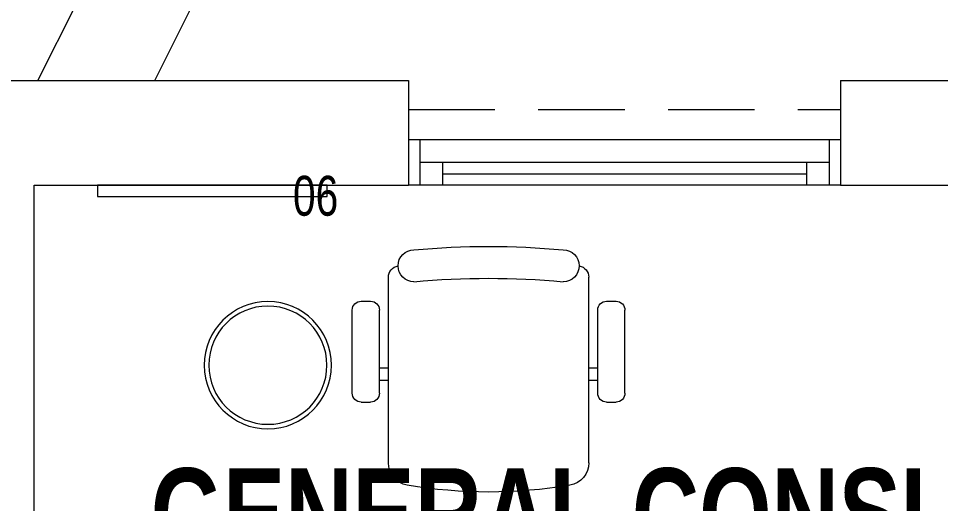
# Model space of a CAD drawing. Header units: millimetres. Extents: x -2143172 to 5255, y -610845 to 279739.
# Drawn here: x -1254296 to -1252266, y -11795 to -10728 of the extents above; entities that cross this region are included whole.
import ezdxf

# ---------------------------------------------------------------- set-up
doc = ezdxf.new("R2010")
doc.units = ezdxf.units.MM
doc.header["$LTSCALE"] = 30
doc.linetypes.add('HIDDEN', pattern=[9.525, 6.35, -3.175])
doc.linetypes.add('HIDDEN2', pattern=[0.1875, 0.125, -0.0625])
doc.layers.get('0').update_dxf_attribs({"lineweight": 5})
for name, color, linetype, lineweight in [('72_EGR_BASE_TEXT', 7, 'Continuous', 5), ('72_EGR_EQP_TAG', 142, 'Continuous', 5), ('Aluminum', 7, 'Continuous', 5), ('LOADING', 163, 'Continuous', 5), ('NEW', 1, 'Continuous', 5), ('Proj', 7, 'HIDDEN2', 5), ('Walls', 32, 'Continuous', 5)]:
    doc.layers.add(name, color=color, linetype=linetype, lineweight=lineweight)
doc.styles.add('X3G_ENTITY_257CFD', font='swisscl.ttf', dxfattribs={"height": 200})
doc.styles.add('X3G_ENTITY_9EC9', font='swisscl.ttf', dxfattribs={"height": 0.2})

# ---------------------------------------------------------------- blocks, each defined once
blk = doc.blocks.new('WM00001-P')
blk.add_circle((0, 0), 0.14)
at = {"color": 8}
blk.add_circle((0, 0), 0.13, dxfattribs=at)
blk = doc.blocks.new('*X39')
at = {"color": 0}
for p, q in [((5, 3), (5, 3)), ((5, 3), (5, 3)), ((5, 3), (5, 3)), ((5, 3), (5, 3)), ((5, 3), (5, 3)), ((5, 3), (5, 3)), ((5, 3), (5, 3)), ((5, 3), (5, 3)), ((5, 3), (5, 3)), ((5, 3), (5, 3)), ((5, 3), (5, 3)), ((5, 3), (5, 3)), ((5, 3), (5, 3)), ((5, 3), (5, 3)), ((5, 3), (5, 3)), ((5, 3), (5, 3)), ((5, 3), (5, 3)), ((5, 3), (5, 3)), ((5, 3), (5, 3)), ((5, 3), (5, 3)), ((5, 3), (5, 3)), ((5, 3), (5, 3)), ((5, 3), (5, 3)), ((5, 3), (5, 3)), ((5, 3), (5, 3)), ((5, 3), (5, 3)), ((5, 3), (5, 3)), ((5, 3), (5, 3)), ((5, 3), (5, 3)), ((5, 3), (5, 3)), ((5, 3), (5, 3)), ((5, 3), (5, 3)), ((5, 3), (5, 3)), ((5, 3), (5, 3)), ((5, 3), (5, 3)), ((5, 3), (5, 3)), ((5, 3), (5, 3)), ((5, 3), (5, 3)), ((5, 3), (5, 3)), ((5, 3), (5, 3)), ((5, 3), (5, 3)), ((5, 3), (5, 3)), ((5, 3), (5, 3)), ((5, 3), (5, 3)), ((5, 3), (5, 3)), ((5, 3), (5, 3)), ((5, 3), (5, 3)), ((5, 3), (5, 3)), ((5, 3), (5, 3)), ((5, 3), (5, 3)), ((5, 3), (5, 3)), ((5, 3), (5, 3)), ((5, 3), (5, 3)), ((5, 3), (5, 3)), ((5, 3), (5, 3)), ((5, 3), (5, 3)), ((5, 3), (5, 3)), ((5, 3), (5, 3)), ((5, 3), (5, 3)), ((5, 3), (5, 3)), ((5, 3), (5, 3)), ((5, 3), (5, 3)), ((5, 3), (5, 3)), ((5, 3), (5, 3)), ((5, 3), (5, 3)), ((5, 3), (5, 3)), ((6, 3), (5, 3)), ((5, 3), (5, 3)), ((6, 3), (5, 3)), ((5, 3), (5, 3)), ((6, 3), (5, 3)), ((5, 3), (5, 3)), ((6, 3), (5, 3)), ((5, 3), (5, 3)), ((5, 3), (5, 3)), ((5, 3), (5, 3)), ((5, 3), (5, 3)), ((5, 3), (5, 3)), ((5, 3), (5, 3)), ((5, 3), (5, 3)), ((5, 3), (5, 3)), ((5, 3), (5, 3)), ((5, 3), (5, 3)), ((5, 3), (5, 3)), ((5, 3), (5, 3)), ((5, 3), (5, 3)), ((5, 3), (5, 3)), ((5, 3), (5, 3)), ((5, 3), (5, 3)), ((5, 3), (5, 3)), ((5, 3), (5, 3)), ((5, 3), (5, 3)), ((5, 3), (5, 3)), ((5, 3), (5, 3)), ((5, 3), (5, 3)), ((5, 3), (5, 3)), ((6, 3), (6, 3)), ((6, 3), (6, 3)), ((6, 3), (6, 3)), ((6, 3), (6, 3)), ((6, 3), (6, 3)), ((6, 3), (6, 3)), ((6, 3), (6, 3)), ((6, 3), (6, 3)), ((6, 3), (6, 3)), ((6, 3), (6, 3)), ((6, 3), (6, 3)), ((6, 3), (6, 3)), ((6, 3), (6, 3)), ((6, 3), (6, 3)), ((6, 3), (6, 3)), ((6, 3), (6, 3)), ((6, 3), (6, 3)), ((6, 3), (6, 3)), ((6, 3), (6, 3)), ((6, 3), (6, 3)), ((6, 3), (6, 3)), ((6, 3), (6, 3)), ((6, 3), (6, 3)), ((6, 3), (6, 3)), ((6, 3), (6, 3)), ((6, 3), (6, 3)), ((6, 3), (6, 3)), ((6, 3), (6, 3)), ((6, 3), (6, 3)), ((6, 3), (6, 3)), ((6, 3), (6, 3)), ((6, 3), (6, 3)), ((6, 3), (6, 3)), ((6, 3), (6, 3)), ((6, 3), (6, 3)), ((6, 3), (6, 3)), ((6, 3), (6, 3)), ((6, 3), (6, 3)), ((6, 3), (6, 3)), ((6, 3), (6, 3)), ((6, 3), (6, 3)), ((6, 3), (6, 3)), ((6, 3), (6, 3)), ((6, 3), (6, 3)), ((6, 3), (6, 3)), ((6, 3), (6, 3)), ((6, 3), (6, 3)), ((6, 3), (6, 3)), ((6, 3), (6, 3)), ((6, 3), (6, 3)), ((6, 3), (6, 3)), ((6, 3), (6, 3)), ((6, 3), (6, 3)), ((6, 3), (6, 3)), ((6, 3), (6, 3)), ((6, 3), (6, 3)), ((6, 3), (6, 3)), ((6, 3), (6, 3)), ((6, 3), (6, 3)), ((6, 3), (6, 3)), ((6, 3), (6, 3)), ((6, 3), (6, 3)), ((6, 3), (6, 3)), ((6, 3), (6, 3)), ((6, 3), (6, 3)), ((6, 3), (6, 3)), ((6, 3), (6, 3)), ((6, 3), (6, 3)), ((6, 3), (6, 3)), ((6, 3), (6, 3)), ((6, 3), (6, 3)), ((6, 3), (6, 3)), ((6, 3), (6, 3)), ((6, 3), (6, 3)), ((6, 3), (6, 3)), ((6, 3), (6, 3)), ((6, 3), (6, 3)), ((6, 3), (6, 3)), ((6, 3), (6, 3)), ((6, 3), (6, 3)), ((6, 3), (6, 3)), ((6, 3), (6, 3)), ((6, 3), (6, 3)), ((6, 3), (6, 3)), ((6, 3), (6, 3)), ((6, 3), (6, 3)), ((6, 3), (6, 3)), ((6, 3), (6, 3)), ((6, 3), (6, 3)), ((6, 3), (6, 3)), ((6, 3), (6, 3)), ((6, 3), (6, 3)), ((6, 3), (6, 3)), ((6, 3), (6, 3)), ((6, 3), (6, 3)), ((6, 3), (6, 3)), ((6, 3), (6, 3)), ((6, 3), (6, 3)), ((6, 3), (6, 3)), ((6, 3), (6, 3)), ((6, 3), (6, 3)), ((6, 3), (6, 3)), ((6, 3), (6, 3)), ((6, 3), (6, 3)), ((6, 3), (6, 3)), ((6, 3), (6, 3)), ((6, 3), (6, 3)), ((6, 3), (6, 3)), ((6, 3), (6, 3)), ((6, 3), (6, 3)), ((6, 3), (6, 3)), ((6, 3), (6, 3)), ((6, 3), (6, 3)), ((6, 3), (6, 3)), ((6, 3), (6, 3)), ((6, 3), (6, 3)), ((6, 3), (6, 3)), ((6, 3), (6, 3)), ((6, 3), (6, 3)), ((6, 3), (6, 3)), ((6, 3), (6, 3)), ((6, 3), (6, 3)), ((6, 3), (6, 3)), ((6, 3), (6, 3)), ((6, 3), (6, 3)), ((6, 3), (6, 3)), ((6, 3), (6, 3)), ((6, 3), (6, 3)), ((6, 3), (6, 3)), ((6, 3), (6, 3)), ((6, 3), (6, 3)), ((6, 3), (6, 3)), ((6, 3), (6, 3)), ((6, 3), (6, 3)), ((6, 3), (6, 3)), ((6, 3), (6, 3)), ((6, 3), (6, 3)), ((6, 3), (6, 3)), ((6, 3), (6, 3)), ((6, 3), (6, 3)), ((6, 3), (6, 3)), ((6, 3), (6, 3)), ((6, 3), (6, 3)), ((6, 3), (6, 3)), ((6, 3), (6, 3)), ((6, 3), (6, 3)), ((6, 3), (6, 3)), ((6, 3), (6, 3)), ((6, 3), (6, 3)), ((6, 3), (6, 3)), ((6, 3), (6, 3)), ((6, 3), (6, 3)), ((6, 3), (6, 3)), ((6, 3), (6, 3)), ((6, 3), (6, 3)), ((6, 3), (6, 3)), ((6, 3), (6, 3)), ((6, 3), (6, 3)), ((6, 3), (6, 3)), ((6, 3), (6, 3)), ((6, 3), (6, 3)), ((6, 3), (6, 3)), ((6, 3), (6, 3)), ((6, 3), (6, 3)), ((6, 3), (6, 3)), ((6, 3), (6, 3)), ((6, 3), (6, 3)), ((6, 3), (6, 3)), ((6, 3), (6, 3)), ((6, 3), (6, 3)), ((6, 3), (6, 3)), ((6, 3), (6, 3)), ((6, 3), (6, 3)), ((6, 3), (6, 3)), ((6, 3), (6, 3)), ((6, 3), (6, 3)), ((6, 3), (6, 3)), ((6, 3), (6, 3)), ((6, 3), (6, 3)), ((6, 3), (6, 3)), ((6, 3), (6, 3)), ((6, 3), (6, 3)), ((6, 3), (6, 3)), ((6, 3), (6, 3)), ((6, 3), (6, 3)), ((6, 3), (6, 3)), ((6, 3), (6, 3)), ((6, 3), (6, 3)), ((6, 3), (6, 3)), ((6, 3), (6, 3)), ((6, 3), (6, 3)), ((6, 3), (6, 3)), ((6, 3), (6, 3)), ((6, 3), (6, 3)), ((6, 3), (6, 3)), ((6, 3), (6, 3)), ((6, 3), (6, 3)), ((6, 3), (6, 3)), ((6, 3), (6, 3)), ((6, 3), (6, 3)), ((6, 3), (6, 3)), ((6, 3), (6, 3)), ((6, 3), (6, 3)), ((6, 3), (6, 3)), ((6, 3), (5, 3)), ((6, 3), (5, 3)), ((6, 3), (5, 3)), ((6, 3), (5, 3)), ((6, 3), (5, 3)), ((6, 3), (6, 3)), ((6, 3), (6, 3)), ((6, 3), (6, 3)), ((6, 3), (6, 3)), ((6, 3), (6, 3)), ((6, 3), (6, 3)), ((6, 3), (6, 3)), ((6, 3), (6, 3)), ((6, 3), (6, 3)), ((6, 3), (6, 3)), ((6, 3), (6, 3)), ((6, 3), (6, 3)), ((6, 3), (6, 3)), ((6, 3), (6, 3)), ((6, 3), (6, 3)), ((6, 3), (6, 3)), ((6, 3), (6, 3)), ((6, 3), (6, 3)), ((6, 3), (6, 3)), ((6, 3), (6, 3)), ((6, 3), (6, 3)), ((6, 3), (6, 3)), ((6, 3), (6, 3)), ((6, 3), (6, 3)), ((6, 3), (6, 3)), ((6, 3), (6, 3)), ((6, 3), (6, 3)), ((6, 3), (6, 3)), ((6, 3), (6, 3)), ((6, 3), (6, 3)), ((6, 3), (6, 3)), ((6, 3), (6, 3)), ((6, 3), (6, 3)), ((6, 3), (6, 3)), ((6, 3), (6, 3)), ((6, 3), (6, 3)), ((6, 3), (6, 3)), ((6, 3), (6, 3)), ((6, 3), (6, 3)), ((6, 3), (6, 3)), ((6, 3), (6, 3)), ((6, 3), (6, 3)), ((6, 3), (6, 3)), ((6, 3), (6, 3)), ((6, 3), (6, 3)), ((6, 3), (6, 3)), ((6, 3), (6, 3)), ((6, 3), (6, 3)), ((6, 3), (6, 3)), ((6, 3), (6, 3)), ((6, 3), (6, 3)), ((6, 3), (6, 3)), ((6, 3), (6, 3)), ((6, 3), (6, 3)), ((6, 3), (6, 3)), ((6, 3), (6, 3)), ((6, 3), (6, 3)), ((6, 3), (6, 3)), ((6, 3), (6, 3)), ((6, 3), (6, 3)), ((6, 3), (6, 3)), ((6, 3), (6, 3)), ((6, 3), (6, 3)), ((6, 3), (6, 3)), ((6, 3), (6, 3)), ((6, 3), (6, 3)), ((6, 3), (6, 3)), ((6, 3), (6, 3)), ((6, 3), (6, 3)), ((6, 3), (6, 3)), ((6, 3), (6, 3)), ((6, 3), (6, 3)), ((6, 3), (6, 3)), ((6, 3), (6, 3)), ((6, 3), (6, 3)), ((6, 3), (6, 3)), ((6, 3), (6, 3)), ((6, 3), (6, 3)), ((6, 3), (6, 3)), ((6, 3), (6, 3)), ((6, 3), (6, 3)), ((6, 3), (6, 3)), ((6, 3), (6, 3)), ((6, 3), (6, 3)), ((6, 3), (6, 3)), ((6, 3), (6, 3)), ((6, 3), (6, 3)), ((6, 3), (6, 3)), ((6, 3), (6, 3)), ((6, 3), (6, 3)), ((6, 3), (6, 3)), ((6, 3), (6, 3)), ((6, 3), (6, 3)), ((6, 3), (6, 3)), ((6, 3), (6, 3)), ((6, 3), (6, 3)), ((6, 3), (6, 3)), ((6, 3), (6, 3)), ((6, 3), (6, 3)), ((6, 3), (6, 3)), ((6, 3), (6, 3)), ((6, 3), (6, 3)), ((6, 3), (6, 3)), ((6, 3), (6, 3)), ((6, 3), (6, 3)), ((6, 3), (6, 3)), ((6, 3), (6, 3)), ((6, 3), (6, 3)), ((6, 3), (6, 3)), ((6, 3), (6, 3)), ((6, 3), (6, 3)), ((6, 3), (6, 3)), ((6, 3), (6, 3)), ((6, 3), (6, 3)), ((6, 3), (6, 3)), ((6, 3), (6, 3)), ((6, 3), (6, 3)), ((6, 3), (6, 3)), ((6, 3), (6, 3)), ((6, 3), (6, 3)), ((6, 3), (6, 3)), ((6, 3), (6, 3)), ((6, 3), (6, 3)), ((6, 3), (6, 3)), ((6, 3), (6, 3)), ((6, 3), (6, 3)), ((6, 3), (6, 3)), ((6, 3), (6, 3)), ((6, 3), (6, 3)), ((6, 3), (6, 3)), ((6, 3), (6, 3)), ((6, 3), (6, 3)), ((6, 3), (6, 3)), ((6, 3), (6, 3)), ((6, 3), (6, 3)), ((6, 3), (6, 3)), ((6, 3), (6, 3)), ((6, 3), (6, 3)), ((6, 3), (6, 3)), ((6, 3), (6, 3)), ((6, 3), (6, 3)), ((6, 3), (6, 3)), ((6, 3), (6, 3)), ((6, 3), (6, 3)), ((6, 3), (6, 3)), ((6, 3), (6, 3)), ((6, 3), (6, 3)), ((6, 3), (6, 3)), ((6, 3), (6, 3)), ((6, 3), (6, 3)), ((6, 3), (6, 3)), ((6, 3), (6, 3)), ((6, 3), (6, 3)), ((6, 3), (6, 3)), ((6, 3), (6, 3)), ((6, 3), (6, 3)), ((6, 3), (6, 3)), ((6, 3), (6, 3)), ((6, 3), (6, 3)), ((6, 3), (6, 3)), ((6, 3), (6, 3)), ((6, 3), (6, 3)), ((6, 3), (6, 3)), ((6, 3), (6, 3)), ((6, 3), (6, 3)), ((6, 3), (6, 3)), ((6, 3), (6, 3)), ((6, 3), (6, 3)), ((6, 3), (6, 3)), ((6, 3), (6, 3)), ((6, 3), (6, 3)), ((6, 3), (6, 3)), ((6, 3), (6, 3)), ((6, 3), (6, 3)), ((6, 3), (6, 3)), ((6, 3), (6, 3)), ((6, 3), (6, 3)), ((6, 3), (6, 3)), ((6, 3), (6, 3)), ((6, 3), (6, 3)), ((6, 3), (6, 3)), ((6, 3), (6, 3)), ((6, 3), (6, 3)), ((6, 3), (6, 3)), ((6, 3), (6, 3)), ((6, 3), (6, 3)), ((6, 3), (6, 3)), ((6, 3), (6, 3)), ((6, 3), (6, 3)), ((6, 3), (6, 3)), ((6, 3), (6, 3)), ((6, 3), (6, 3)), ((6, 3), (6, 3)), ((6, 3), (6, 3)), ((6, 3), (6, 3)), ((6, 3), (6, 3)), ((6, 3), (6, 3)), ((6, 3), (6, 3)), ((6, 3), (6, 3)), ((6, 3), (6, 3)), ((6, 3), (6, 3)), ((6, 3), (6, 3)), ((6, 3), (6, 3)), ((6, 3), (6, 3)), ((6, 3), (6, 3)), ((6, 3), (6, 3)), ((6, 3), (6, 3)), ((6, 3), (6, 3)), ((6, 3), (6, 3)), ((6, 3), (6, 3)), ((6, 3), (6, 3)), ((6, 3), (6, 3)), ((6, 3), (6, 3)), ((6, 3), (6, 3)), ((6, 3), (6, 3)), ((6, 3), (6, 3)), ((6, 3), (6, 3)), ((6, 3), (6, 3)), ((6, 3), (6, 3)), ((6, 3), (6, 3)), ((6, 3), (6, 3)), ((6, 3), (6, 3)), ((6, 3), (6, 3)), ((6, 3), (6, 3)), ((6, 3), (6, 3)), ((6, 3), (6, 3)), ((6, 3), (6, 3)), ((6, 3), (6, 3)), ((6, 3), (6, 3)), ((6, 3), (6, 3)), ((6, 3), (6, 3)), ((6, 3), (6, 3)), ((6, 3), (6, 3)), ((6, 3), (6, 3)), ((6, 3), (6, 3)), ((6, 3), (6, 3)), ((6, 3), (6, 3)), ((6, 3), (6, 3)), ((6, 3), (6, 3)), ((6, 3), (6, 3)), ((6, 3), (6, 3)), ((6, 3), (6, 3)), ((6, 3), (6, 3)), ((6, 3), (6, 3)), ((6, 3), (6, 3)), ((6, 3), (6, 3)), ((6, 3), (6, 3)), ((6, 3), (6, 3)), ((6, 3), (6, 3)), ((6, 3), (6, 3)), ((6, 3), (6, 3)), ((6, 3), (6, 3)), ((6, 3), (6, 3)), ((6, 3), (6, 3)), ((6, 3), (6, 3)), ((6, 3), (6, 3)), ((6, 3), (6, 3)), ((6, 3), (6, 3)), ((6, 3), (6, 3)), ((6, 3), (6, 3)), ((6, 3), (6, 3)), ((6, 3), (6, 3)), ((6, 3), (6, 3)), ((6, 3), (6, 3)), ((6, 3), (6, 3)), ((6, 3), (6, 3)), ((6, 3), (6, 3)), ((6, 3), (6, 3)), ((6, 3), (6, 3)), ((6, 3), (6, 3)), ((6, 3), (6, 3)), ((6, 3), (6, 3)), ((6, 3), (6, 3)), ((6, 3), (6, 3)), ((6, 3), (6, 3)), ((6, 3), (6, 3)), ((6, 3), (6, 3)), ((6, 3), (6, 3)), ((6, 3), (6, 3)), ((6, 3), (6, 3)), ((6, 3), (6, 3)), ((6, 3), (6, 3)), ((6, 3), (6, 3)), ((6, 3), (6, 3)), ((6, 3), (6, 3)), ((6, 3), (6, 3)), ((6, 3), (6, 3)), ((6, 3), (6, 3)), ((6, 3), (6, 3)), ((6, 3), (6, 3)), ((6, 3), (6, 3)), ((6, 3), (6, 3)), ((6, 3), (6, 3)), ((6, 3), (6, 3)), ((6, 3), (6, 3)), ((6, 3), (6, 3)), ((6, 3), (6, 3)), ((6, 3), (6, 3)), ((6, 3), (6, 3)), ((6, 3), (6, 3)), ((6, 3), (6, 3)), ((6, 3), (6, 3)), ((6, 3), (6, 3)), ((6, 3), (6, 3)), ((6, 3), (6, 3)), ((6, 3), (6, 3)), ((6, 3), (6, 3)), ((6, 3), (6, 3)), ((6, 3), (6, 3)), ((6, 3), (6, 3)), ((6, 3), (6, 3)), ((6, 3), (6, 3)), ((6, 3), (6, 3)), ((6, 3), (6, 3)), ((6, 3), (6, 3)), ((6, 3), (6, 3)), ((6, 3), (6, 3))]:
    blk.add_line(p, q, dxfattribs=at)
blk = doc.blocks.new('*X40')
at = {"color": 0}
for p, q in [((13, 1), (13, 1)), ((13, 1), (13, 1)), ((13, 1), (13, 1)), ((13, 1), (13, 1)), ((13, 1), (13, 1)), ((13, 1), (13, 1)), ((13, 1), (13, 1)), ((13, 1), (13, 1)), ((13, 1), (13, 1)), ((13, 1), (13, 1)), ((13, 1), (13, 1)), ((13, 1), (13, 1)), ((13, 1), (13, 1)), ((13, 1), (13, 1)), ((13, 1), (13, 1)), ((13, 1), (14, 1)), ((13, 1), (14, 1)), ((13, 1), (14, 1)), ((13, 1), (13, 1)), ((13, 1), (13, 1)), ((13, 1), (13, 1)), ((13, 1), (13, 1)), ((13, 1), (13, 1)), ((13, 1), (13, 1)), ((13, 1), (13, 1)), ((13, 1), (13, 1)), ((13, 1), (13, 1)), ((13, 1), (13, 1)), ((13, 1), (13, 1)), ((13, 1), (13, 1)), ((13, 1), (13, 1)), ((13, 1), (13, 1)), ((13, 1), (13, 1)), ((13, 1), (13, 1)), ((13, 1), (13, 1)), ((13, 1), (13, 1)), ((13, 1), (13, 1)), ((13, 1), (13, 1)), ((13, 1), (13, 1)), ((13, 1), (13, 1)), ((13, 1), (13, 1)), ((13, 1), (13, 1)), ((13, 1), (13, 1)), ((13, 1), (13, 1)), ((13, 1), (13, 1)), ((13, 1), (13, 1)), ((13, 1), (13, 1)), ((13, 1), (13, 1)), ((13, 1), (13, 1)), ((13, 1), (13, 1)), ((13, 1), (13, 1)), ((13, 1), (13, 1)), ((13, 1), (13, 1)), ((13, 1), (13, 1)), ((13, 1), (13, 1)), ((13, 1), (13, 1)), ((13, 1), (13, 1)), ((13, 1), (13, 1)), ((13, 1), (13, 1)), ((13, 1), (13, 1)), ((13, 1), (13, 1)), ((13, 1), (13, 1)), ((13, 1), (13, 1)), ((13, 1), (13, 1)), ((13, 1), (13, 1)), ((13, 1), (13, 1)), ((13, 1), (13, 1)), ((13, 1), (13, 1)), ((13, 1), (13, 1)), ((13, 1), (13, 1)), ((13, 1), (13, 1)), ((13, 1), (13, 1)), ((13, 1), (13, 1)), ((13, 1), (13, 1)), ((13, 1), (13, 1)), ((13, 1), (13, 1)), ((13, 1), (13, 1)), ((13, 1), (13, 1)), ((13, 1), (13, 1)), ((13, 1), (13, 1)), ((13, 1), (13, 1)), ((13, 1), (13, 1)), ((13, 1), (13, 1)), ((13, 1), (13, 1)), ((13, 1), (13, 1)), ((13, 1), (13, 1)), ((13, 1), (13, 1)), ((13, 1), (13, 1)), ((13, 1), (13, 1)), ((13, 1), (13, 1)), ((13, 1), (13, 1)), ((13, 1), (13, 1)), ((13, 1), (13, 1)), ((13, 1), (13, 1)), ((13, 1), (13, 1)), ((13, 1), (13, 1)), ((13, 1), (13, 1)), ((13, 1), (13, 1)), ((13, 1), (13, 1)), ((13, 1), (13, 1)), ((13, 1), (13, 1)), ((13, 1), (13, 1)), ((13, 1), (13, 1)), ((13, 1), (13, 1)), ((13, 1), (13, 1)), ((13, 1), (13, 1)), ((13, 1), (13, 1)), ((13, 1), (13, 1)), ((13, 1), (13, 1)), ((13, 1), (13, 1)), ((13, 1), (13, 1)), ((13, 1), (13, 1)), ((13, 1), (13, 1)), ((13, 1), (13, 1)), ((13, 1), (13, 1)), ((13, 1), (13, 1)), ((13, 1), (13, 1)), ((13, 1), (13, 1)), ((13, 1), (13, 1)), ((13, 1), (13, 1)), ((13, 1), (13, 1)), ((13, 1), (13, 1)), ((13, 1), (13, 1)), ((13, 1), (14, 1)), ((13, 0), (13, 0)), ((13, 0), (13, 0)), ((13, 0), (13, 0)), ((13, 0), (13, 0)), ((13, 0), (13, 0)), ((13, 0), (13, 0)), ((13, 0), (13, 0)), ((13, 0), (13, 0)), ((13, 0), (13, 0)), ((13, 0), (13, 0)), ((13, 0), (13, 0)), ((13, 0), (13, 0)), ((13, 0), (13, 0)), ((13, 0), (13, 0)), ((13, 0), (13, 0)), ((13, 0), (13, 0)), ((13, 0), (13, 0)), ((13, 0), (13, 0)), ((13, 0), (13, 0)), ((13, 0), (13, 0)), ((13, 0), (13, 0)), ((13, 0), (13, 0)), ((13, 0), (13, 0)), ((13, 0), (13, 0)), ((13, 0), (13, 0)), ((13, 0), (13, 0)), ((13, 0), (13, 0)), ((13, 0), (13, 0)), ((13, 0), (13, 0)), ((13, 0), (13, 0)), ((13, 0), (13, 0)), ((13, 0), (13, 0)), ((13, 0), (13, 0)), ((13, 0), (13, 0)), ((13, 0), (13, 0)), ((13, 0), (13, 0)), ((13, 0), (13, 0)), ((13, 0), (13, 0)), ((13, 0), (13, 0)), ((13, 0), (13, 0)), ((13, 0), (13, 0)), ((13, 0), (13, 0)), ((13, 0), (13, 0)), ((13, 0), (13, 0)), ((13, 0), (13, 0)), ((13, 0), (13, 0)), ((13, 0), (13, 0)), ((13, 0), (13, 0)), ((13, 0), (14, 0)), ((13, 0), (14, 0)), ((13, 0), (13, 0)), ((13, 0), (14, 0)), ((14, 1), (14, 1)), ((14, 1), (14, 1)), ((14, 1), (14, 1)), ((14, 1), (14, 1)), ((14, 1), (14, 1)), ((14, 1), (14, 1)), ((14, 1), (14, 1)), ((14, 1), (14, 1)), ((14, 1), (14, 1)), ((14, 1), (14, 1)), ((14, 1), (14, 1)), ((14, 1), (14, 1)), ((14, 1), (14, 1)), ((14, 1), (14, 1)), ((14, 1), (14, 1)), ((14, 1), (14, 1)), ((14, 1), (14, 1)), ((14, 1), (14, 1)), ((14, 1), (14, 1)), ((14, 1), (14, 1)), ((14, 1), (14, 1)), ((14, 1), (14, 1)), ((14, 1), (14, 1)), ((14, 1), (14, 1)), ((14, 1), (14, 1)), ((14, 1), (14, 1)), ((14, 1), (14, 1)), ((14, 1), (14, 1)), ((14, 1), (14, 1)), ((14, 1), (14, 1)), ((14, 1), (14, 1)), ((14, 1), (14, 1)), ((14, 1), (14, 1)), ((14, 1), (14, 1)), ((14, 1), (14, 1)), ((14, 1), (14, 1)), ((14, 1), (14, 1)), ((14, 1), (14, 1)), ((14, 1), (14, 1)), ((14, 1), (14, 1)), ((14, 1), (14, 1)), ((14, 1), (14, 1)), ((14, 1), (14, 1)), ((14, 1), (14, 1)), ((14, 1), (14, 1)), ((14, 1), (14, 1)), ((14, 1), (14, 1)), ((14, 1), (14, 1)), ((14, 1), (14, 1)), ((14, 1), (14, 1)), ((14, 1), (14, 1)), ((14, 1), (14, 1)), ((14, 1), (14, 1)), ((14, 1), (14, 1)), ((14, 1), (14, 1)), ((14, 1), (14, 1)), ((14, 1), (14, 1)), ((14, 1), (14, 1)), ((14, 1), (14, 1)), ((14, 1), (14, 1)), ((14, 1), (14, 1)), ((14, 1), (14, 1)), ((14, 1), (14, 1)), ((14, 1), (14, 1)), ((14, 1), (14, 1)), ((14, 1), (14, 1)), ((14, 1), (14, 1)), ((14, 1), (14, 1)), ((14, 1), (14, 1)), ((14, 1), (14, 1)), ((14, 1), (14, 1)), ((14, 1), (14, 1)), ((14, 1), (14, 1)), ((14, 1), (14, 1)), ((14, 1), (14, 1)), ((14, 1), (14, 1)), ((14, 1), (14, 1)), ((14, 1), (14, 1)), ((14, 1), (14, 1)), ((14, 1), (14, 1)), ((14, 1), (14, 1)), ((14, 1), (14, 1)), ((14, 1), (14, 1)), ((14, 1), (14, 1)), ((14, 1), (14, 1)), ((14, 1), (14, 1)), ((14, 1), (14, 1)), ((14, 1), (14, 1)), ((14, 1), (14, 1)), ((14, 1), (14, 1)), ((14, 1), (14, 1)), ((14, 1), (14, 1)), ((14, 1), (14, 1)), ((14, 1), (14, 1)), ((14, 0), (14, 0)), ((14, 0), (14, 0)), ((14, 0), (14, 0)), ((14, 0), (14, 0)), ((14, 0), (14, 0)), ((14, 0), (14, 0)), ((14, 0), (14, 0)), ((14, 0), (14, 0)), ((14, 0), (14, 0)), ((14, 0), (14, 0)), ((14, 0), (14, 0)), ((14, 0), (14, 0)), ((14, 0), (14, 0)), ((14, 0), (14, 0)), ((14, 0), (14, 0)), ((14, 0), (14, 0)), ((14, 0), (14, 0)), ((14, 0), (14, 0)), ((14, 0), (14, 0)), ((14, 0), (14, 0)), ((14, 0), (14, 0)), ((14, 0), (14, 0)), ((14, 0), (14, 0)), ((14, 0), (14, 0)), ((14, 0), (14, 0)), ((14, 0), (14, 0)), ((14, 0), (14, 0)), ((14, 0), (14, 0)), ((14, 0), (14, 0)), ((14, 0), (14, 0)), ((14, 0), (14, 0)), ((14, 0), (14, 0)), ((14, 0), (14, 0)), ((14, 0), (14, 0)), ((14, 0), (14, 0)), ((14, 0), (14, 0)), ((14, 0), (14, 0)), ((14, 0), (14, 0)), ((14, 0), (14, 0)), ((14, 0), (14, 0)), ((14, 0), (14, 0)), ((14, 0), (14, 0)), ((14, 0), (14, 0)), ((14, 0), (14, 0)), ((14, 0), (14, 0)), ((14, 0), (14, 0)), ((14, 0), (14, 0)), ((14, 0), (14, 0)), ((13, 0), (13, 0)), ((13, 0), (14, 0)), ((13, 0), (13, 0)), ((13, 0), (14, 0)), ((13, 0), (13, 0)), ((13, 0), (14, 0)), ((13, 0), (13, 0)), ((13, 0), (13, 0)), ((13, 0), (13, 0)), ((13, 0), (13, 0)), ((13, 0), (14, 0)), ((13, 0), (13, 0)), ((13, 0), (14, 0)), ((13, 0), (13, 0)), ((13, 0), (14, 0)), ((13, 0), (13, 0)), ((13, 0), (14, 0)), ((13, 0), (13, 0)), ((13, 0), (14, 0)), ((13, 0), (13, 0)), ((13, 0), (14, 0)), ((13, 0), (13, 0)), ((13, 0), (14, 0)), ((13, 0), (13, 0)), ((13, 0), (13, 0)), ((13, 0), (13, 0)), ((13, 0), (14, 0)), ((13, 0), (13, 0)), ((13, 0), (14, 0)), ((13, 0), (13, 0)), ((13, 0), (14, 0)), ((13, 0), (13, 0)), ((13, 0), (14, 0)), ((13, 0), (13, 0)), ((13, 0), (13, 0)), ((13, 0), (13, 0)), ((13, 0), (13, 0)), ((13, 0), (13, 0)), ((13, 0), (13, 0)), ((13, 0), (13, 0)), ((13, 0), (13, 0)), ((13, 0), (13, 0)), ((13, 0), (13, 0)), ((13, 0), (13, 0)), ((13, 0), (13, 0)), ((13, 0), (13, 0)), ((13, 0), (13, 0)), ((13, 0), (13, 0)), ((13, 0), (13, 0)), ((13, 0), (13, 0)), ((13, 0), (13, 0)), ((13, 0), (13, 0)), ((13, 0), (13, 0)), ((13, 0), (13, 0)), ((13, 0), (13, 0)), ((13, 0), (13, 0)), ((13, 0), (13, 0)), ((13, 0), (13, 0)), ((13, 0), (13, 0)), ((13, 0), (13, 0)), ((13, 0), (13, 0)), ((13, 0), (13, 0)), ((13, 0), (13, 0)), ((13, 0), (13, 0)), ((13, -1), (13, -1)), ((13, -1), (13, -1)), ((13, -1), (13, -1)), ((13, -1), (13, -1)), ((13, -1), (13, -1)), ((13, -1), (14, -1)), ((13, -1), (13, -1)), ((14, 0), (14, 0)), ((14, 0), (14, 0)), ((14, 0), (14, 0)), ((14, 0), (14, 0)), ((14, 0), (14, 0)), ((14, 0), (14, 0)), ((14, 0), (14, 0)), ((14, 0), (14, 0)), ((14, 0), (14, 0)), ((14, 0), (14, 0)), ((14, 0), (14, 0)), ((14, 0), (14, 0)), ((14, 0), (14, 0)), ((14, 0), (14, 0)), ((14, 0), (14, 0)), ((13, 0), (14, 0)), ((14, 0), (14, 0)), ((14, 0), (14, 0)), ((14, 0), (14, 0)), ((14, 0), (14, 0)), ((14, 0), (14, 0)), ((14, 0), (14, 0)), ((14, 0), (14, 0)), ((14, 0), (14, 0)), ((14, 0), (14, 0)), ((14, 0), (14, 0)), ((14, 0), (14, 0)), ((14, 0), (14, 0)), ((14, 0), (14, 0)), ((14, 0), (14, 0)), ((14, 0), (14, 0)), ((14, 0), (14, 0)), ((14, 0), (14, 0)), ((14, 0), (14, 0)), ((14, 0), (14, 0)), ((14, 0), (14, 0)), ((14, 0), (14, 0)), ((14, 0), (14, 0)), ((14, 0), (14, 0)), ((14, 0), (14, 0)), ((14, 0), (14, 0)), ((14, 0), (14, 0)), ((14, 0), (14, 0)), ((14, 0), (14, 0)), ((14, 0), (14, 0)), ((14, 0), (14, 0)), ((14, 0), (14, 0)), ((14, 0), (14, 0)), ((14, 0), (14, 0)), ((14, 0), (14, 0)), ((14, -1), (14, -1)), ((14, -1), (14, -1)), ((14, -1), (14, -1)), ((14, -1), (14, -1)), ((14, -1), (14, -1))]:
    blk.add_line(p, q, dxfattribs=at)
blk = doc.blocks.new('GF21018-P')
at = {"color": 0}
for p, q in [((-0.2207, 0.4756), (-0.2207, 0.0675)), ((0.2205, 0.4756), (0.2205, 0.0675)), ((-0.2806, 0.3422), (-0.2598, 0.3422)), ((0.2596, 0.3422), (0.2804, 0.3422)), ((-0.3002, 0.3226), (-0.3002, 0.14)), ((-0.2402, 0.3226), (-0.2402, 0.14)), ((0.24, 0.3226), (0.24, 0.14)), ((0.3, 0.3226), (0.3, 0.14)), ((-0.2402, 0.2937), (-0.2207, 0.2937)), ((0.2205, 0.2937), (0.24, 0.2937)), ((-0.2402, 0.2671), (-0.2207, 0.2671)), ((0.2205, 0.2671), (0.24, 0.2671)), ((-0.2806, 0.1204), (-0.2598, 0.1204)), ((0.2596, 0.1204), (0.2804, 0.1204))]:
    blk.add_line(p, q, dxfattribs=at)
for points in [[(0.24, 0.2937), (0.24, 0.2937), (0.24, 0.2937), (0.24, 0.2937), (0.24, 0.2937), (0.24, 0.2937), (0.24, 0.2937), (0.24, 0.2937), (0.24, 0.2937), (0.24, 0.2937), (0.24, 0.2937), (0.24, 0.2937), (0.24, 0.2937), (0.24, 0.2937), (0.24, 0.2937), (0.24, 0.2937), (0.24, 0.2937), (0.24, 0.2937), (0.24, 0.2937), (0.24, 0.2937), (0.24, 0.2937), (0.24, 0.2937), (0.24, 0.2937), (0.24, 0.2937), (0.24, 0.2937), (0.24, 0.2937), (0.24, 0.2937), (0.24, 0.2937), (0.24, 0.2937), (0.24, 0.2937), (0.24, 0.2937), (0.24, 0.2937), (0.24, 0.2937), (0.24, 0.2937), (0.24, 0.2937), (0.24, 0.2937), (0.24, 0.2937), (0.24, 0.2937), (0.24, 0.2937), (0.24, 0.2937), (0.24, 0.2937), (0.24, 0.2937), (0.24, 0.2937), (0.24, 0.2937), (0.24, 0.2937), (0.24, 0.2937), (0.24, 0.2937), (0.24, 0.2937), (0.24, 0.2937), (0.24, 0.2937), (0.24, 0.2937), (0.24, 0.2937), (0.24, 0.2937), (0.24, 0.2937), (0.24, 0.2937), (0.24, 0.2937), (0.24, 0.2937), (0.24, 0.2937), (0.24, 0.2937), (0.24, 0.2937), (0.24, 0.2937), (0.24, 0.2937), (0.24, 0.2937), (0.24, 0.2937), (0.24, 0.2937), (0.24, 0.2937), (0.24, 0.2937), (0.24, 0.2937), (0.24, 0.2937), (0.24, 0.2937), (0.24, 0.2937), (0.24, 0.2937), (0.24, 0.2937), (0.24, 0.2937), (0.24, 0.2937), (0.24, 0.2937), (0.24, 0.2937), (0.24, 0.2937), (0.24, 0.2937), (0.24, 0.2937), (0.24, 0.2937), (0.24, 0.2937), (0.24, 0.2937), (0.24, 0.2937), (0.24, 0.2937), (0.24, 0.2937), (0.24, 0.2937), (0.24, 0.2937), (0.24, 0.2937), (0.24, 0.2937), (0.24, 0.2937), (0.24, 0.2937), (0.24, 0.2937), (0.24, 0.2937), (0.24, 0.2937), (0.24, 0.2937), (0.24, 0.2937), (0.24, 0.2937), (0.24, 0.2937), (0.24, 0.2937), (0.24, 0.2937), (0.24, 0.2937), (0.24, 0.2937), (0.24, 0.2937), (0.24, 0.2937), (0.24, 0.2937), (0.24, 0.2937), (0.24, 0.2937), (0.24, 0.2937), (0.24, 0.2937), (0.24, 0.2937), (0.24, 0.2937), (0.24, 0.2937), (0.24, 0.2937), (0.24, 0.2937), (0.24, 0.2937), (0.24, 0.2937), (0.24, 0.2937), (0.24, 0.2937), (0.24, 0.2937), (0.24, 0.2937), (0.24, 0.2937), (0.24, 0.2937), (0.24, 0.2937), (0.24, 0.2937), (0.24, 0.2937), (0.24, 0.2937), (0.24, 0.2937), (0.24, 0.2937), (0.24, 0.2937), (0.24, 0.2937), (0.24, 0.2937), (0.24, 0.2937), (0.24, 0.2937), (0.24, 0.2937), (0.24, 0.2937), (0.24, 0.2937), (0.24, 0.2937), (0.24, 0.2937), (0.24, 0.2937), (0.24, 0.2937), (0.24, 0.2937), (0.24, 0.2937), (0.24, 0.2937), (0.24, 0.2937), (0.24, 0.2937), (0.24, 0.2937), (0.24, 0.2937), (0.24, 0.2937), (0.24, 0.2937), (0.24, 0.2937), (0.24, 0.2937), (0.24, 0.2937), (0.24, 0.2937), (0.24, 0.2937), (0.24, 0.2937), (0.24, 0.2937), (0.24, 0.2937), (0.24, 0.2937), (0.24, 0.2937), (0.24, 0.2937), (0.24, 0.2937), (0.24, 0.2937), (0.24, 0.2937), (0.24, 0.2937), (0.24, 0.2937), (0.24, 0.2937), (0.24, 0.2937), (0.24, 0.2937), (0.24, 0.2937), (0.24, 0.2937), (0.24, 0.2937), (0.24, 0.2937), (0.24, 0.2937), (0.24, 0.2937), (0.24, 0.2937), (0.24, 0.2937), (0.24, 0.2937), (0.24, 0.2937), (0.24, 0.2937), (0.24, 0.2937), (0.24, 0.2937), (0.24, 0.2937), (0.24, 0.2937), (0.24, 0.2937), (0.24, 0.2937), (0.24, 0.2937), (0.24, 0.2937), (0.24, 0.2937), (0.24, 0.2937), (0.24, 0.2937), (0.24, 0.2937), (0.24, 0.2937), (0.24, 0.2937), (0.24, 0.2937), (0.24, 0.2937), (0.24, 0.2937), (0.24, 0.2937), (0.24, 0.2937), (0.24, 0.2937), (0.24, 0.2937), (0.24, 0.2937), (0.24, 0.2937), (0.24, 0.2937), (0.24, 0.2937), (0.24, 0.2937), (0.24, 0.2937), (0.24, 0.2937), (0.24, 0.2937), (0.24, 0.2937), (0.24, 0.2937), (0.24, 0.2937), (0.24, 0.2937), (0.24, 0.2937), (0.24, 0.2937), (0.24, 0.2937), (0.24, 0.2937), (0.24, 0.2937), (0.24, 0.2937), (0.24, 0.2937), (0.24, 0.2937), (0.24, 0.2937), (0.24, 0.2937), (0.24, 0.2937), (0.24, 0.2937), (0.24, 0.2937), (0.24, 0.2937), (0.24, 0.2937), (0.24, 0.2937), (0.24, 0.2937), (0.24, 0.2937), (0.24, 0.2937), (0.24, 0.2937), (0.24, 0.2937), (0.24, 0.2937), (0.24, 0.2937), (0.24, 0.2937), (0.24, 0.2937), (0.24, 0.2937), (0.24, 0.2937), (0.24, 0.2937), (0.24, 0.2937), (0.24, 0.2937), (0.24, 0.2937), (0.24, 0.2937), (0.24, 0.2937), (0.24, 0.2937), (0.24, 0.2937), (0.24, 0.2937), (0.24, 0.2937), (0.24, 0.2937), (0.24, 0.2937), (0.24, 0.2937), (0.24, 0.2937), (0.24, 0.2937), (0.24, 0.2937), (0.24, 0.2937), (0.24, 0.2937), (0.24, 0.2937), (0.24, 0.2937), (0.24, 0.2937), (0.24, 0.2937), (0.24, 0.2937), (0.24, 0.2937), (0.24, 0.2937), (0.24, 0.2937), (0.24, 0.2937), (0.24, 0.2937), (0.24, 0.2937), (0.24, 0.2937), (0.24, 0.2937), (0.24, 0.2937), (0.24, 0.2937), (0.24, 0.2937), (0.24, 0.2937), (0.24, 0.2937), (0.24, 0.2937)], [(0.24, 0.2937), (0.24, 0.2937), (0.24, 0.2937), (0.24, 0.2937), (0.24, 0.2937), (0.24, 0.2937), (0.24, 0.2937), (0.24, 0.2937), (0.24, 0.2937), (0.24, 0.2937), (0.24, 0.2937), (0.24, 0.2937), (0.24, 0.2937), (0.24, 0.2937), (0.24, 0.2937), (0.24, 0.2937), (0.24, 0.2937), (0.24, 0.2937), (0.24, 0.2937), (0.24, 0.2937), (0.24, 0.2937), (0.24, 0.2937), (0.24, 0.2937), (0.24, 0.2937), (0.24, 0.2937), (0.24, 0.2937), (0.24, 0.2937), (0.24, 0.2937), (0.24, 0.2937), (0.24, 0.2937), (0.24, 0.2937), (0.24, 0.2937), (0.24, 0.2937), (0.24, 0.2937), (0.24, 0.2937), (0.24, 0.2937), (0.24, 0.2937), (0.24, 0.2937), (0.24, 0.2937), (0.24, 0.2937), (0.24, 0.2937), (0.24, 0.2937), (0.24, 0.2937), (0.24, 0.2937), (0.24, 0.2937), (0.24, 0.2937), (0.24, 0.2937), (0.24, 0.2937), (0.24, 0.2937), (0.24, 0.2937), (0.24, 0.2937), (0.24, 0.2937), (0.24, 0.2937), (0.24, 0.2937), (0.24, 0.2937), (0.24, 0.2937), (0.24, 0.2937), (0.24, 0.2937), (0.24, 0.2937), (0.24, 0.2937), (0.24, 0.2937), (0.24, 0.2937), (0.24, 0.2937), (0.24, 0.2937), (0.24, 0.2937), (0.24, 0.2937), (0.24, 0.2937), (0.24, 0.2937), (0.24, 0.2937), (0.24, 0.2937), (0.24, 0.2937), (0.24, 0.2937), (0.24, 0.2937), (0.24, 0.2937), (0.24, 0.2937), (0.24, 0.2937), (0.24, 0.2937), (0.24, 0.2937), (0.24, 0.2937), (0.24, 0.2937), (0.24, 0.2937), (0.24, 0.2937), (0.24, 0.2937), (0.24, 0.2937), (0.24, 0.2937), (0.24, 0.2937), (0.24, 0.2937), (0.24, 0.2937), (0.24, 0.2937), (0.24, 0.2937), (0.24, 0.2937), (0.24, 0.2937), (0.24, 0.2937), (0.24, 0.2937), (0.24, 0.2937), (0.24, 0.2937), (0.24, 0.2937), (0.24, 0.2937), (0.24, 0.2937), (0.24, 0.2937), (0.24, 0.2937), (0.24, 0.2937), (0.24, 0.2937), (0.24, 0.2937), (0.24, 0.2937), (0.24, 0.2937), (0.24, 0.2937), (0.24, 0.2937), (0.24, 0.2937), (0.24, 0.2937), (0.24, 0.2937), (0.24, 0.2937), (0.24, 0.2937), (0.24, 0.2937), (0.24, 0.2937), (0.24, 0.2937), (0.24, 0.2937), (0.24, 0.2937), (0.24, 0.2937), (0.24, 0.2937), (0.24, 0.2937), (0.24, 0.2937), (0.24, 0.2937), (0.24, 0.2937), (0.24, 0.2937), (0.24, 0.2937), (0.24, 0.2937), (0.24, 0.2937), (0.24, 0.2937), (0.24, 0.2937), (0.24, 0.2937), (0.24, 0.2937), (0.24, 0.2937), (0.24, 0.2937), (0.24, 0.2937), (0.24, 0.2937), (0.24, 0.2937), (0.24, 0.2937), (0.24, 0.2937), (0.24, 0.2937), (0.24, 0.2937), (0.24, 0.2937), (0.24, 0.2937), (0.24, 0.2937), (0.24, 0.2937), (0.24, 0.2937), (0.24, 0.2937), (0.24, 0.2937), (0.24, 0.2937), (0.24, 0.2937), (0.24, 0.2937), (0.24, 0.2937), (0.24, 0.2937), (0.24, 0.2937), (0.24, 0.2937), (0.24, 0.2937), (0.24, 0.2937), (0.24, 0.2937), (0.24, 0.2937), (0.24, 0.2937), (0.24, 0.2937), (0.24, 0.2937), (0.24, 0.2937), (0.24, 0.2937), (0.24, 0.2937), (0.24, 0.2937), (0.24, 0.2937), (0.24, 0.2937), (0.24, 0.2937), (0.24, 0.2937), (0.24, 0.2937), (0.24, 0.2937), (0.24, 0.2937), (0.24, 0.2937), (0.24, 0.2937), (0.24, 0.2937), (0.24, 0.2937), (0.24, 0.2937), (0.24, 0.2937), (0.24, 0.2937), (0.24, 0.2937), (0.24, 0.2937), (0.24, 0.2937), (0.24, 0.2937), (0.24, 0.2937), (0.24, 0.2937), (0.24, 0.2937), (0.24, 0.2937), (0.24, 0.2937), (0.24, 0.2937), (0.24, 0.2937), (0.24, 0.2937), (0.24, 0.2937), (0.24, 0.2937), (0.24, 0.2937), (0.24, 0.2937), (0.24, 0.2937), (0.24, 0.2937), (0.24, 0.2937), (0.24, 0.2937), (0.24, 0.2937), (0.24, 0.2937), (0.24, 0.2937), (0.24, 0.2937), (0.24, 0.2937), (0.24, 0.2937), (0.24, 0.2937), (0.24, 0.2937), (0.24, 0.2937), (0.24, 0.2937), (0.24, 0.2937), (0.24, 0.2937), (0.24, 0.2937), (0.24, 0.2937), (0.24, 0.2937), (0.24, 0.2937), (0.24, 0.2937), (0.24, 0.2937), (0.24, 0.2937)], [(0.24, 0.2937), (0.24, 0.2937), (0.24, 0.2937), (0.24, 0.2937), (0.24, 0.2937), (0.24, 0.2937), (0.24, 0.2937), (0.24, 0.2937), (0.24, 0.2937), (0.24, 0.2937), (0.24, 0.2937), (0.24, 0.2937), (0.24, 0.2937), (0.24, 0.2937), (0.24, 0.2937), (0.24, 0.2937), (0.24, 0.2937), (0.24, 0.2937), (0.24, 0.2937), (0.24, 0.2937), (0.24, 0.2937), (0.24, 0.2937), (0.24, 0.2937), (0.24, 0.2937), (0.24, 0.2937), (0.24, 0.2937), (0.24, 0.2937), (0.24, 0.2937), (0.24, 0.2937), (0.24, 0.2937), (0.24, 0.2937), (0.24, 0.2937), (0.24, 0.2937), (0.24, 0.2937), (0.24, 0.2937), (0.24, 0.2937), (0.24, 0.2937), (0.24, 0.2937), (0.24, 0.2937), (0.24, 0.2937), (0.24, 0.2937), (0.24, 0.2937), (0.24, 0.2937), (0.24, 0.2937), (0.24, 0.2937), (0.24, 0.2937), (0.24, 0.2937), (0.24, 0.2937), (0.24, 0.2937), (0.24, 0.2937), (0.24, 0.2937), (0.24, 0.2937), (0.24, 0.2937), (0.24, 0.2937), (0.24, 0.2937), (0.24, 0.2937), (0.24, 0.2937), (0.24, 0.2937), (0.24, 0.2937), (0.24, 0.2937), (0.24, 0.2937), (0.24, 0.2937), (0.24, 0.2937), (0.24, 0.2937), (0.24, 0.2937), (0.24, 0.2937), (0.24, 0.2937), (0.24, 0.2937), (0.24, 0.2937), (0.24, 0.2937), (0.24, 0.2937), (0.24, 0.2937), (0.24, 0.2937), (0.24, 0.2937), (0.24, 0.2937), (0.24, 0.2937), (0.24, 0.2937), (0.24, 0.2937), (0.24, 0.2937), (0.24, 0.2937), (0.24, 0.2937), (0.24, 0.2937), (0.24, 0.2937), (0.24, 0.2937), (0.24, 0.2937), (0.24, 0.2937), (0.24, 0.2937), (0.24, 0.2937), (0.24, 0.2937), (0.24, 0.2937), (0.24, 0.2937), (0.24, 0.2937), (0.24, 0.2937), (0.24, 0.2937), (0.24, 0.2937), (0.24, 0.2937), (0.24, 0.2937), (0.24, 0.2937), (0.24, 0.2937), (0.24, 0.2937), (0.24, 0.2937), (0.24, 0.2937), (0.24, 0.2937), (0.24, 0.2937), (0.24, 0.2937), (0.24, 0.2937), (0.24, 0.2937), (0.24, 0.2937), (0.24, 0.2937), (0.24, 0.2937), (0.24, 0.2937), (0.24, 0.2937), (0.24, 0.2937), (0.24, 0.2937), (0.24, 0.2937), (0.24, 0.2937), (0.24, 0.2937), (0.24, 0.2937), (0.24, 0.2937), (0.24, 0.2937), (0.24, 0.2937), (0.24, 0.2937), (0.24, 0.2937), (0.24, 0.2937), (0.24, 0.2937), (0.24, 0.2937), (0.24, 0.2937), (0.24, 0.2937), (0.24, 0.2937), (0.24, 0.2937), (0.24, 0.2937), (0.24, 0.2937), (0.24, 0.2937), (0.24, 0.2937), (0.24, 0.2937), (0.24, 0.2937), (0.24, 0.2937), (0.24, 0.2937), (0.24, 0.2937), (0.24, 0.2937), (0.24, 0.2937), (0.24, 0.2937), (0.24, 0.2937), (0.24, 0.2937), (0.24, 0.2937), (0.24, 0.2937), (0.24, 0.2937), (0.24, 0.2937), (0.24, 0.2937), (0.24, 0.2937), (0.24, 0.2937), (0.24, 0.2937), (0.24, 0.2937), (0.24, 0.2937), (0.24, 0.2937), (0.24, 0.2937), (0.24, 0.2937), (0.24, 0.2937), (0.24, 0.2937), (0.24, 0.2937), (0.24, 0.2937), (0.24, 0.2937), (0.24, 0.2937), (0.24, 0.2937), (0.24, 0.2937), (0.24, 0.2937), (0.24, 0.2937), (0.24, 0.2937), (0.24, 0.2937), (0.24, 0.2937), (0.24, 0.2937), (0.24, 0.2937), (0.24, 0.2937), (0.24, 0.2937), (0.24, 0.2937), (0.24, 0.2937), (0.24, 0.2937), (0.24, 0.2937), (0.24, 0.2937), (0.24, 0.2937), (0.24, 0.2937), (0.24, 0.2937), (0.24, 0.2937), (0.24, 0.2937), (0.24, 0.2937), (0.24, 0.2937), (0.24, 0.2937), (0.24, 0.2937), (0.24, 0.2937), (0.24, 0.2937), (0.24, 0.2937), (0.24, 0.2937), (0.24, 0.2937), (0.24, 0.2937), (0.24, 0.2937), (0.24, 0.2937), (0.24, 0.2937), (0.24, 0.2937), (0.24, 0.2937), (0.24, 0.2937), (0.24, 0.2937), (0.24, 0.2937), (0.24, 0.2937), (0.24, 0.2937), (0.24, 0.2937), (0.24, 0.2937), (0.24, 0.2937), (0.24, 0.2937), (0.24, 0.2937), (0.24, 0.2937), (0.24, 0.2937), (0.24, 0.2937), (0.24, 0.2937), (0.24, 0.2937)]]:
    blk.add_lwpolyline(points, close=True, dxfattribs=at)
for centre, radius, start, end in [((-0.0001, -0.5295), 1.0695, 80.3671, 99.6329), ((-0.1707, 0.4756), 0.05, 99.6329, 180), ((0.1705, 0.4756), 0.05, 0, 80.3671), ((-0.2806, 0.3226), 0.0196, 90, 180), ((-0.2598, 0.3226), 0.0196, 360, 90), ((0.2596, 0.3226), 0.0196, 90, 180), ((0.2804, 0.3226), 0.0196, 0, 90), ((-0.2806, 0.14), 0.0196, 180, 270), ((-0.2598, 0.14), 0.0196, 270, 360), ((0.2596, 0.14), 0.0196, 180, 270), ((0.2804, 0.14), 0.0196, 270, 0), ((-0.1957, 0.0675), 0.025, 180, 261.4721), ((-0.1643, 0.0425), 0.0351, 90, 270), ((0, 1.8467), 1.7767, 264.6946, 275.3053), ((0.1641, 0.0425), 0.0351, 270, 90), ((0.1955, 0.0675), 0.025, 278.5279, 360), ((0, 1.8314), 1.8314, 264.8532, 275.147)]:
    blk.add_arc(centre, radius, start, end, dxfattribs=at)
at = {"layer": 'NEW', "color": 0, "linetype": 'Continuous'}
for points in [[(0.24, 0.2937), (0.24, 0.2937), (0.24, 0.2937), (0.24, 0.2937), (0.24, 0.2937), (0.24, 0.2937), (0.24, 0.2937), (0.24, 0.2937)], [(0.24, 0.2937), (0.24, 0.2937), (0.24, 0.2937), (0.24, 0.2937), (0.24, 0.2937), (0.24, 0.2937), (0.24, 0.2937)], [(0.24, 0.2937), (0.24, 0.2937), (0.24, 0.2937), (0.24, 0.2937), (0.24, 0.2937), (0.24, 0.2937), (0.24, 0.2937), (0.24, 0.2937), (0.24, 0.2937)], [(0.24, 0.2937), (0.24, 0.2937), (0.24, 0.2937), (0.24, 0.2937), (0.24, 0.2937), (0.24, 0.2937), (0.24, 0.2937), (0.24, 0.2937), (0.24, 0.2937), (0.24, 0.2937)], [(0.24, 0.2937), (0.24, 0.2937), (0.24, 0.2937), (0.24, 0.2937), (0.24, 0.2937), (0.24, 0.2937), (0.24, 0.2937), (0.24, 0.2937), (0.24, 0.2937), (0.24, 0.2937), (0.24, 0.2937), (0.24, 0.2937), (0.24, 0.2937), (0.24, 0.2937), (0.24, 0.2937)], [(0.24, 0.2937), (0.24, 0.2937), (0.24, 0.2937), (0.24, 0.2937), (0.24, 0.2937), (0.24, 0.2937), (0.24, 0.2937), (0.24, 0.2937), (0.24, 0.2937), (0.24, 0.2937)], [(0.24, 0.2937), (0.24, 0.2937), (0.24, 0.2937), (0.24, 0.2937), (0.24, 0.2937), (0.24, 0.2937), (0.24, 0.2937), (0.24, 0.2937), (0.24, 0.2937), (0.24, 0.2937)], [(0.24, 0.2937), (0.24, 0.2937), (0.24, 0.2937), (0.24, 0.2937), (0.24, 0.2937), (0.24, 0.2937), (0.24, 0.2937), (0.24, 0.2937), (0.24, 0.2937), (0.24, 0.2937)], [(0.24, 0.2937), (0.24, 0.2937), (0.24, 0.2937), (0.24, 0.2937), (0.24, 0.2937), (0.24, 0.2937), (0.24, 0.2937), (0.24, 0.2937), (0.24, 0.2937), (0.24, 0.2937), (0.24, 0.2937), (0.24, 0.2937), (0.24, 0.2937), (0.24, 0.2937), (0.24, 0.2937), (0.24, 0.2937), (0.24, 0.2937), (0.24, 0.2937)], [(0.24, 0.2937), (0.24, 0.2937), (0.24, 0.2937), (0.24, 0.2937), (0.24, 0.2937), (0.24, 0.2937), (0.24, 0.2937), (0.24, 0.2937), (0.24, 0.2937), (0.24, 0.2937), (0.24, 0.2937), (0.24, 0.2937)], [(0.24, 0.2937), (0.24, 0.2937), (0.24, 0.2937), (0.24, 0.2937), (0.24, 0.2937), (0.24, 0.2937), (0.24, 0.2937)], [(0.24, 0.2937), (0.24, 0.2937), (0.24, 0.2937), (0.24, 0.2937), (0.24, 0.2937), (0.24, 0.2937), (0.24, 0.2937), (0.24, 0.2937), (0.24, 0.2937), (0.24, 0.2937), (0.24, 0.2937), (0.24, 0.2937), (0.24, 0.2937), (0.24, 0.2937), (0.24, 0.2937), (0.24, 0.2937), (0.24, 0.2937), (0.24, 0.2937), (0.24, 0.2937), (0.24, 0.2937), (0.24, 0.2937), (0.24, 0.2937), (0.24, 0.2937), (0.24, 0.2937), (0.24, 0.2937), (0.24, 0.2937), (0.24, 0.2937), (0.24, 0.2937), (0.24, 0.2937), (0.24, 0.2937), (0.24, 0.2937), (0.24, 0.2937), (0.24, 0.2937), (0.24, 0.2937), (0.24, 0.2937), (0.24, 0.2937), (0.24, 0.2937), (0.24, 0.2937), (0.24, 0.2937), (0.24, 0.2937), (0.24, 0.2937), (0.24, 0.2937), (0.24, 0.2937), (0.24, 0.2937), (0.24, 0.2937), (0.24, 0.2937), (0.24, 0.2937), (0.24, 0.2937), (0.24, 0.2937), (0.24, 0.2937), (0.24, 0.2937), (0.24, 0.2937), (0.24, 0.2937), (0.24, 0.2937), (0.24, 0.2937), (0.24, 0.2937), (0.24, 0.2937), (0.24, 0.2937), (0.24, 0.2937), (0.24, 0.2937), (0.24, 0.2937), (0.24, 0.2937), (0.24, 0.2937), (0.24, 0.2937), (0.24, 0.2937), (0.24, 0.2937), (0.24, 0.2937), (0.24, 0.2937), (0.24, 0.2937), (0.24, 0.2937), (0.24, 0.2937), (0.24, 0.2937), (0.24, 0.2937), (0.24, 0.2937), (0.24, 0.2937), (0.24, 0.2937), (0.24, 0.2937), (0.24, 0.2937), (0.24, 0.2937), (0.24, 0.2937), (0.24, 0.2937), (0.24, 0.2937), (0.24, 0.2937), (0.24, 0.2937), (0.24, 0.2937), (0.24, 0.2937), (0.24, 0.2937), (0.24, 0.2937), (0.24, 0.2937), (0.24, 0.2937), (0.24, 0.2937), (0.24, 0.2937), (0.24, 0.2937), (0.24, 0.2937), (0.24, 0.2937), (0.24, 0.2937), (0.24, 0.2937), (0.24, 0.2937), (0.24, 0.2937), (0.24, 0.2937), (0.24, 0.2937), (0.24, 0.2937), (0.24, 0.2937), (0.24, 0.2937), (0.24, 0.2937), (0.24, 0.2937), (0.24, 0.2937), (0.24, 0.2937), (0.24, 0.2937), (0.24, 0.2937), (0.24, 0.2937)], [(0.24, 0.2937), (0.24, 0.2937), (0.24, 0.2937), (0.24, 0.2937), (0.24, 0.2937), (0.24, 0.2937), (0.24, 0.2937), (0.24, 0.2937), (0.24, 0.2937), (0.24, 0.2937), (0.24, 0.2937), (0.24, 0.2937), (0.24, 0.2937), (0.24, 0.2937), (0.24, 0.2937), (0.24, 0.2937), (0.24, 0.2937)], [(0.24, 0.2937), (0.24, 0.2937), (0.24, 0.2937), (0.24, 0.2937), (0.24, 0.2937), (0.24, 0.2937), (0.24, 0.2937), (0.24, 0.2937), (0.24, 0.2937), (0.24, 0.2937), (0.24, 0.2937), (0.24, 0.2937), (0.24, 0.2937), (0.24, 0.2937), (0.24, 0.2937), (0.24, 0.2937), (0.24, 0.2937), (0.24, 0.2937), (0.24, 0.2937), (0.24, 0.2937), (0.24, 0.2937), (0.24, 0.2937), (0.24, 0.2937), (0.24, 0.2937), (0.24, 0.2937), (0.24, 0.2937), (0.24, 0.2937), (0.24, 0.2937), (0.24, 0.2937), (0.24, 0.2937), (0.24, 0.2937), (0.24, 0.2937), (0.24, 0.2937), (0.24, 0.2937), (0.24, 0.2937), (0.24, 0.2937), (0.24, 0.2937), (0.24, 0.2937), (0.24, 0.2937), (0.24, 0.2937), (0.24, 0.2937), (0.24, 0.2937), (0.24, 0.2937), (0.24, 0.2937), (0.24, 0.2937), (0.24, 0.2937), (0.24, 0.2937), (0.24, 0.2937), (0.24, 0.2937), (0.24, 0.2937), (0.24, 0.2937), (0.24, 0.2937), (0.24, 0.2937), (0.24, 0.2937), (0.24, 0.2937), (0.24, 0.2937), (0.24, 0.2937), (0.24, 0.2937), (0.24, 0.2937), (0.24, 0.2937), (0.24, 0.2937), (0.24, 0.2937), (0.24, 0.2937), (0.24, 0.2937), (0.24, 0.2937), (0.24, 0.2937), (0.24, 0.2937), (0.24, 0.2937), (0.24, 0.2937), (0.24, 0.2937), (0.24, 0.2937), (0.24, 0.2937), (0.24, 0.2937), (0.24, 0.2937), (0.24, 0.2937), (0.24, 0.2937), (0.24, 0.2937), (0.24, 0.2937), (0.24, 0.2937), (0.24, 0.2937), (0.24, 0.2937), (0.24, 0.2937), (0.24, 0.2937), (0.24, 0.2937), (0.24, 0.2937), (0.24, 0.2937), (0.24, 0.2937), (0.24, 0.2937), (0.24, 0.2937)], [(0.24, 0.2937), (0.24, 0.2937), (0.24, 0.2937), (0.24, 0.2937), (0.24, 0.2937), (0.24, 0.2937), (0.24, 0.2937), (0.24, 0.2937), (0.24, 0.2937), (0.24, 0.2937), (0.24, 0.2937), (0.24, 0.2937), (0.24, 0.2937), (0.24, 0.2937), (0.24, 0.2937), (0.24, 0.2937), (0.24, 0.2937), (0.24, 0.2937), (0.24, 0.2937), (0.24, 0.2937), (0.24, 0.2937), (0.24, 0.2937), (0.24, 0.2937), (0.24, 0.2937), (0.24, 0.2937), (0.24, 0.2937), (0.24, 0.2937), (0.24, 0.2937), (0.24, 0.2937), (0.24, 0.2937), (0.24, 0.2937), (0.24, 0.2937), (0.24, 0.2937), (0.24, 0.2937), (0.24, 0.2937), (0.24, 0.2937), (0.24, 0.2937), (0.24, 0.2937), (0.24, 0.2937), (0.24, 0.2937), (0.24, 0.2937), (0.24, 0.2937), (0.24, 0.2937), (0.24, 0.2937), (0.24, 0.2937), (0.24, 0.2937), (0.24, 0.2937), (0.24, 0.2937), (0.24, 0.2937), (0.24, 0.2937), (0.24, 0.2937), (0.24, 0.2937), (0.24, 0.2937), (0.24, 0.2937)]]:
    blk.add_lwpolyline(points, dxfattribs=at)
at = {"color": 0}
for name, xscale, yscale, zscale in [('*X39', 8.59375e-11, 8.59375e-11, 8.59375e-11), ('*X40', 5.5e-11, 5.5e-11, 5.5e-11)]:
    blk.add_blockref(name, (0.24, 0.2937), dxfattribs=dict(at, xscale=xscale, yscale=yscale, zscale=zscale))

msp = doc.modelspace()

# ---------------------------------------------------------------- linework, layer by layer
at = {"layer": 'Aluminum'}
for p, q in [((-1252486, -10994.7), (-1253437.3, -10994.7)), ((-1253412.3, -10994.7), (-1253412.3, -11094.7)), ((-1252511, -10994.7), (-1252511, -11094.7)), ((-1252511, -11044.7), (-1253412.3, -11044.7)), ((-1253362.3, -11044.7), (-1253362.3, -11094.7)), ((-1252561, -11044.7), (-1252561, -11094.7)), ((-1253362.3, -11069.7), (-1252561, -11069.7)), ((-1252486, -11094.7), (-1253437.3, -11094.7))]:
    msp.add_line(p, q, dxfattribs=at)
at = {"layer": 'LOADING', "elevation": -0.1}
msp.add_lwpolyline([(-1254121.7, -11094.7), (-1254121.7, -11119.7), (-1253615.7, -11119.7), (-1253615.7, -11094.7), (-1254121.7, -11094.7)], dxfattribs=at)
at = {"layer": 'Proj', "linetype": 'HIDDEN'}
for p, q in [((-1254252.5, -10864.7, 0), (-1250802.5, -3964.7, 0)), ((-1253995.4, -10864.7, 0), (-1250545.4, -3964.7, 0)), ((-1253437.3, -10928), (-1252486, -10928))]:
    msp.add_line(p, q, dxfattribs=at)
at = {"layer": 'Walls'}
for p, q in [((-1254531.1, -10864.7, 0), (-1253437.3, -10864.7)), ((-1253437.3, -10864.7), (-1253437.3, -11094.7)), ((-1252486, -10864.7), (-1249265.8, -10864.7)), ((-1252486, -10864.7), (-1252486, -11094.7)), ((-1254260.9, -11094.7), (-1253437.3, -11094.7)), ((-1254260.9, -13514.7), (-1254260.9, -11094.7)), ((-1252486, -11094.7), (-1250251.3, -11094.7))]:
    msp.add_line(p, q, dxfattribs=at)

# ---------------------------------------------------------------- block references
at = {"layer": 'LOADING', "extrusion": (-2.24021e-05, 7.77426e-06, 1), "xscale": -1000, "yscale": 1000.000000000001, "zscale": 1000, "rotation": 180.0014107650308}
msp.add_blockref('GF21018-P', (-1253260.7, -11229.4, 27.9), dxfattribs=at)
at = {"layer": 'LOADING', "extrusion": (2.24019e-05, -2.26055e-18, -1), "xscale": 1000, "yscale": 1000, "zscale": 1000, "rotation": 180}
msp.add_blockref('WM00001-P', (1253746.5, -11490.5, -28), dxfattribs=at)

# ---------------------------------------------------------------- texts
at = {"layer": '72_EGR_BASE_TEXT', "insert": (-1252603.8, -11717.1, 0), "char_height": 200, "width": 3508.102, "attachment_point": 2, "style": 'X3G_ENTITY_9EC9'}
msp.add_mtext('{\\fSwis721 LtCn BT|b1|i0|c0|p34;GENERAL CONSULTATION / EXAMINATION ROOM}', dxfattribs=at)
at = {"layer": '72_EGR_EQP_TAG', "insert": (-1253641.5, -11074.2, -0.1), "char_height": 87.47, "attachment_point": 2, "style": 'X3G_ENTITY_257CFD'}
msp.add_mtext('06', dxfattribs=at)

doc.saveas('drawing.dxf')
